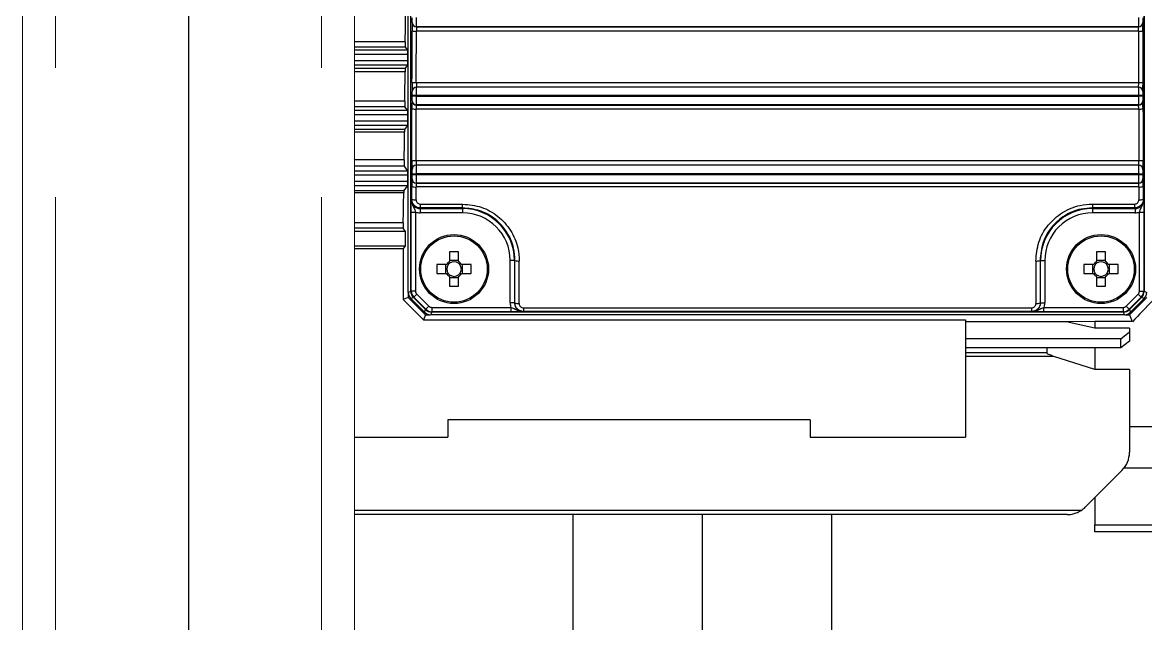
# Model space of a CAD drawing. Header units: centimetres. Extents: x 470464 to 524273, y 49611 to 59074.
# Drawn here: x 490395.19 to 490408.21, y 55520.12 to 55527.09 of the extents above; entities that cross this region are included whole.
import ezdxf

# ---------------------------------------------------------------- set-up
doc = ezdxf.new("R2010")
doc.units = ezdxf.units.CM
doc.header["$MEASUREMENT"] = 0
doc.linetypes.add('ACAD_ISO02W100', pattern=[15, 12, -3])
doc.linetypes.add('CENTER', pattern=[50.8, 31.75, -6.35, 6.35, -6.35])
doc.layers.add('AAA_GÖRÜNMEZ', color=6, linetype='ACAD_ISO02W100', lineweight=9)
doc.layers.add('AAA_LEVHA', color=255, linetype='Continuous', lineweight=20)
doc.layers.add('EKSEN', color=2, linetype='CENTER')
doc.layers.add('vinç', color=7, linetype='Continuous')

# ---------------------------------------------------------------- blocks, each defined once
blk = doc.blocks.new('JKKÖGÖ')
at = {"color": 2, "linetype": 'Continuous', "lineweight": 25}
for p, q in [((-34253.7, 51109.85), (-34253.7, 51115.85)), ((-34248.9, 51115.85), (-34248.9, 51109.22)), ((-34242.31, 51105.85), (-34242.31, 51115.85)), ((-34241.48, 51115.85), (-34241.48, 51105.85)), ((-34269.4, 51111.55), (-34349.57, 51111.55)), ((-34349.57, 51111.55), (-34269.4, 51111.55)), ((-34300.58, 51111.39), (-34300.56, 51111.4)), ((-34292.09, 51111.39), (-34292.02, 51111.39)), ((-34291.51, 51111.4), (-34291.49, 51111.4)), ((-34283.02, 51111.41), (-34282.95, 51111.41)), ((-34283.02, 51110.91), (-34283.02, 51111.41)), ((-34282.95, 51110.91), (-34282.95, 51111.41)), ((-34282.45, 51111.41), (-34282.44, 51111.42)), ((-34280.07, 51111.44), (-34280, 51111.49)), ((-34278.59, 51111.5), (-34269.42, 51111.5)), ((-34278.59, 51111), (-34278.59, 51111.5)), ((-34269.42, 51111.5), (-34269.4, 51111.55)), ((-34269.42, 51111), (-34269.42, 51111.5)), ((-34269.4, 51111.55), (-34269.27, 51111.85)), ((-34269.4, 51111.55), (-34269.4, 51111.55)), ((-34269.06, 51110.86), (-34268.71, 51111.21)), ((-34268.69, 51111.26), (-34268.71, 51111.21)), ((-34268.71, 51111.21), (-34267.32, 51109.82)), ((-34268.57, 51111.56), (-34268.69, 51111.26)), ((-34268.69, 51111.26), (-34267.28, 51109.84)), ((-34268.69, 51111.26), (-34267.27, 51109.84)), ((-34268.69, 51111.26), (-34268.69, 51111.26)), ((-34266.68, 51109.85), (-34268.68, 51111.85)), ((-34268.57, 51111.56), (-34266.97, 51109.97)), ((-34300.06, 51110.9), (-34300.09, 51110.89)), ((-34300.09, 51110.89), (-34300.09, 51027.21)), ((-34300.06, 51027.2), (-34300.06, 51110.9)), ((-34299.58, 51110.91), (-34299.58, 51027.19)), ((-34293.6, 51027.18), (-34293.6, 51110.92)), ((-34293.07, 51110.9), (-34293.07, 51027.2)), ((-34292.04, 51110.89), (-34292.11, 51110.89)), ((-34292.11, 51110.89), (-34292.11, 51027.21)), ((-34292.04, 51027.21), (-34292.04, 51110.89)), ((-34291.01, 51110.9), (-34291.01, 51027.2)), ((-34290.99, 51110.9), (-34291.01, 51110.9)), ((-34290.99, 51027.19), (-34290.99, 51110.9)), ((-34290.53, 51110.92), (-34290.53, 51027.18)), ((-34284.56, 51027.17), (-34284.56, 51110.93)), ((-34284.02, 51110.91), (-34284.02, 51027.18)), ((-34283.02, 51110.91), (-34283.02, 51027.19)), ((-34282.95, 51110.91), (-34283.02, 51110.91)), ((-34282.95, 51027.19), (-34282.95, 51110.91)), ((-34281.94, 51110.92), (-34281.95, 51110.91)), ((-34281.95, 51110.91), (-34281.95, 51027.18)), ((-34281.94, 51027.18), (-34281.94, 51110.92)), ((-34281.5, 51110.94), (-34281.5, 51027.16)), ((-34279.51, 51105.55), (-34279.51, 51110.44)), ((-34279.51, 51110.44), (-34279.07, 51110.44)), ((-34279, 51110.49), (-34279.07, 51110.44)), ((-34279.07, 51110.44), (-34279.07, 51105.55)), ((-34279, 51105.55), (-34279, 51110.49)), ((-34279, 51110.49), (-34278.5, 51110.49)), ((-34269.42, 51111), (-34278.59, 51111)), ((-34278.5, 51110.49), (-34278.5, 51105.55)), ((-34267.68, 51109.47), (-34269.06, 51110.86)), ((-34267.68, 51109.47), (-34267.32, 51109.82)), ((-34267.32, 51109.82), (-34267.28, 51109.84)), ((-34267.28, 51109.84), (-34267.27, 51109.84)), ((-34267.27, 51109.84), (-34266.97, 51109.97)), ((-34266.68, 51109.85), (-34265.88, 51110.18)), ((-34266.68, 51109.37), (-34266.68, 51109.85)), ((-34265.88, 51110.18), (-34265.88, 51105.85)), ((-34265.12, 51109.85), (-34265.12, 51105.85)), ((-34265.12, 51109.85), (-34264.71, 51109.85)), ((-34263.9, 51108.85), (-34264.71, 51109.85)), ((-34264.71, 51109.85), (-34263.61, 51109.85)), ((-34263.61, 51109.85), (-34262.85, 51108.85)), ((-34260.32, 51109.85), (-34260.32, 51105.85)), ((-34260.32, 51109.85), (-34250.73, 51109.85)), ((-34272.5, 51108.53), (-34272.5, 51107.42)), ((-34271.47, 51107.42), (-34271.47, 51108.53)), ((-34267.53, 51099.94), (-34267.53, 51109.12)), ((-34267.53, 51109.12), (-34267.03, 51109.12)), ((-34266.98, 51109.13), (-34267.03, 51109.12)), ((-34267.03, 51109.12), (-34267.03, 51099.94)), ((-34266.68, 51109.26), (-34266.98, 51109.14)), ((-34266.98, 51109.14), (-34266.98, 51028.96)), ((-34266.98, 51109.14), (-34266.98, 51109.14)), ((-34266.98, 51109.13), (-34266.98, 51028.96)), ((-34266.68, 51109.26), (-34266.68, 51028.84)), ((-34263.9, 51108.85), (-34263.9, 51090.85)), ((-34262.85, 51108.85), (-34263.9, 51108.85)), ((-34262.85, 51108.85), (-34262.85, 51090.85)), ((-34248.61, 51108.97), (-34244.36, 51104.73)), ((-34271.47, 51107.53), (-34272.5, 51107.53)), ((-34272.85, 51107.06), (-34273.97, 51107.06)), ((-34273.97, 51106.03), (-34272.85, 51106.03)), ((-34272.97, 51107.06), (-34272.97, 51106.03)), ((-34270, 51107.06), (-34271.12, 51107.06)), ((-34271.12, 51106.03), (-34270, 51106.03)), ((-34271, 51106.03), (-34271, 51107.06)), ((-34265.88, 51105.85), (-34265.84, 51102.51)), ((-34265.88, 51105.85), (-34265.12, 51105.85)), ((-34265.12, 51105.85), (-34265.84, 51102.51)), ((-34262.85, 51105.85), (-34260.32, 51105.85)), ((-34260.32, 51105.85), (-34261.85, 51101.08)), ((-34245.48, 51105.85), (-34242.31, 51105.85)), ((-34241.48, 51105.85), (-34242.31, 51105.85)), ((-34279.51, 51105.55), (-34279.07, 51105.55)), ((-34279, 51105.55), (-34279.07, 51105.55)), ((-34279, 51105.55), (-34278.5, 51105.55)), ((-34272.5, 51105.68), (-34272.5, 51104.56)), ((-34272.5, 51105.57), (-34271.47, 51105.57)), ((-34271.47, 51104.56), (-34271.47, 51105.68)), ((-34243.97, 51104.24), (-34243.97, 51020.03)), ((-34265.84, 51102.51), (-34265.84, 51090.85)), ((-34243.49, 51102.61), (-34243.49, 51020.03)), ((-34261.85, 51101.08), (-34261.85, 51090.85)), ((-34272.98, 51099.54), (-34272.98, 51100.04)), ((-34272.98, 51100.04), (-34268.05, 51100.04)), ((-34272.98, 51099.54), (-34272.98, 51099.48)), ((-34268.05, 51099.54), (-34272.98, 51099.54)), ((-34268.07, 51099.5), (-34268.05, 51099.54)), ((-34268.05, 51099.54), (-34268.05, 51100.04)), ((-34267.03, 51099.94), (-34267.53, 51099.94)), ((-34262.85, 51100.25), (-34262.26, 51100.25)), ((-34262.26, 51100.25), (-34262.26, 51090.85)), ((-34267.48, 51039.59), (-34267.48, 51098.51)), ((-34267.48, 51098.51), (-34267.07, 51098.51)), ((-34267.05, 51098.54), (-34267.07, 51098.51)), ((-34267.07, 51098.51), (-34267.07, 51039.59)), ((-34266.08, 51028), (-34266.08, 51090.85)), ((-34266.08, 51090.85), (-34252.48, 51090.85)), ((-34252.48, 51072.85), (-34252.48, 51090.85)), ((-33837.23, 51075.35), (-34243.49, 51075.35)), ((-34254.48, 51072.85), (-34252.48, 51072.85)), ((-34254.48, 51072.85), (-34254.48, 51030.85)), ((-33837.23, 51060.35), (-34243.49, 51060.35)), ((-33937.23, 51045.35), (-34243.49, 51045.35)), ((-34267.48, 51039.59), (-34267.07, 51039.59)), ((-34267.07, 51039.59), (-34267.05, 51039.56)), ((-34272.98, 51038.56), (-34272.98, 51038.61)), ((-34272.98, 51038.56), (-34268.05, 51038.56)), ((-34272.98, 51038.56), (-34272.98, 51038.06)), ((-34268.05, 51038.56), (-34268.07, 51038.59)), ((-34268.05, 51038.56), (-34268.05, 51038.06)), ((-34267.53, 51038.15), (-34267.03, 51038.15)), ((-34267.53, 51028.98), (-34267.53, 51038.15)), ((-34267.03, 51038.15), (-34267.03, 51028.98)), ((-34268.05, 51038.06), (-34272.98, 51038.06)), ((-34272.5, 51033.53), (-34272.5, 51032.42)), ((-34271.47, 51032.42), (-34271.47, 51033.53)), ((-34279.51, 51027.66), (-34279.51, 51032.55)), ((-34279.07, 51032.55), (-34279.51, 51032.55)), ((-34279.07, 51032.55), (-34279.07, 51027.66)), ((-34279, 51032.55), (-34279.07, 51032.55)), ((-34279, 51027.61), (-34279, 51032.55)), ((-34279, 51032.55), (-34278.5, 51032.55)), ((-34278.5, 51032.55), (-34278.5, 51027.61)), ((-34272.85, 51032.06), (-34273.97, 51032.06)), ((-34272.97, 51032.06), (-34272.97, 51031.03)), ((-34271.47, 51032.53), (-34272.5, 51032.53)), ((-34270, 51032.06), (-34271.12, 51032.06)), ((-34271, 51031.03), (-34271, 51032.06)), ((-34273.97, 51031.03), (-34272.85, 51031.03)), ((-34272.5, 51030.68), (-34272.5, 51029.56)), ((-34272.5, 51030.57), (-34271.47, 51030.57)), ((-34271.47, 51029.56), (-34271.47, 51030.68)), ((-34271.12, 51031.03), (-34270, 51031.03)), ((-34254.48, 51030.85), (-34252.48, 51030.85)), ((-34252.48, 51020.03), (-34252.48, 51030.85)), ((-34269.06, 51027.24), (-34267.68, 51028.63)), ((-34267.32, 51028.27), (-34268.71, 51026.89)), ((-34267.28, 51028.26), (-34268.69, 51026.84)), ((-34267.27, 51028.25), (-34268.69, 51026.84)), ((-34268.68, 51026.25), (-34266.68, 51028.25)), ((-34266.97, 51028.13), (-34268.57, 51026.54)), ((-34268.44, 51025.65), (-34266.08, 51028)), ((-34267.68, 51028.63), (-34267.32, 51028.27)), ((-34267.53, 51028.98), (-34267.03, 51028.98)), ((-34267.28, 51028.26), (-34267.32, 51028.27)), ((-34267.28, 51028.26), (-34267.27, 51028.25)), ((-34266.97, 51028.13), (-34267.27, 51028.25)), ((-34267.03, 51028.98), (-34266.98, 51028.96)), ((-34266.98, 51028.96), (-34266.68, 51028.84)), ((-34266.98, 51028.96), (-34266.98, 51028.96)), ((-34266.68, 51028.25), (-34266.68, 51028.73)), ((-34266.68, 51028.25), (-34266.08, 51028)), ((-34269.4, 51026.55), (-34349.57, 51026.55)), ((-34269.4, 51026.54), (-34349.57, 51026.54)), ((-34300.56, 51026.7), (-34300.58, 51026.71)), ((-34300.09, 51027.21), (-34300.06, 51027.2)), ((-34292.11, 51027.21), (-34292.04, 51027.21)), ((-34292.02, 51026.71), (-34292.09, 51026.71)), ((-34291.49, 51026.69), (-34291.51, 51026.7)), ((-34291.01, 51027.2), (-34290.99, 51027.19)), ((-34283.02, 51026.69), (-34283.02, 51027.19)), ((-34283.02, 51027.19), (-34282.95, 51027.19)), ((-34282.95, 51026.69), (-34283.02, 51026.69)), ((-34282.95, 51026.69), (-34282.95, 51027.19)), ((-34282.44, 51026.68), (-34282.45, 51026.68)), ((-34281.95, 51027.18), (-34281.94, 51027.18)), ((-34280, 51026.61), (-34280.07, 51026.66)), ((-34279.07, 51027.66), (-34279.51, 51027.66)), ((-34279.07, 51027.66), (-34279, 51027.61)), ((-34279, 51027.61), (-34278.5, 51027.61)), ((-34278.59, 51026.59), (-34278.59, 51027.09)), ((-34278.59, 51027.09), (-34269.42, 51027.09)), ((-34269.42, 51026.59), (-34278.59, 51026.59)), ((-34269.42, 51027.09), (-34269.42, 51026.59)), ((-34269.4, 51026.55), (-34269.42, 51026.59)), ((-34269.4, 51026.54), (-34269.4, 51026.55)), ((-34269.27, 51026.24), (-34269.4, 51026.54)), ((-34269.06, 51027.24), (-34268.71, 51026.89)), ((-34268.71, 51026.89), (-34268.69, 51026.84)), ((-34268.69, 51026.84), (-34268.57, 51026.54)), ((-34268.69, 51026.84), (-34268.69, 51026.84)), ((-34269.27, 51026.24), (-34349.7, 51026.24)), ((-34298.33, 51025.9), (-34298.33, 51020.03)), ((-34297.35, 51026.18), (-34297.73, 51025.91)), ((-34297.73, 51025.91), (-34297.73, 51020.03)), ((-34297.35, 51026.18), (-34297.35, 51020.03)), ((-34296.12, 51026.2), (-34296.85, 51026.2)), ((-34296.85, 51026.2), (-34296.85, 51020.03)), ((-34296.12, 51026.2), (-34296.12, 51020.03)), ((-34295.24, 51025.89), (-34295.62, 51026.18)), ((-34295.62, 51026.18), (-34295.62, 51020.03)), ((-34295.24, 51025.89), (-34295.24, 51020.03)), ((-34294.87, 51025.88), (-34294.87, 51020.03)), ((-34291.47, 51025.85), (-34291.47, 51020.03)), ((-34290.35, 51026.18), (-34290.8, 51025.86)), ((-34290.8, 51025.86), (-34290.8, 51020.03)), ((-34290.35, 51026.18), (-34290.35, 51020.03)), ((-34289.12, 51026.2), (-34289.85, 51026.2)), ((-34289.85, 51026.2), (-34289.85, 51020.03)), ((-34289.12, 51026.2), (-34289.12, 51020.03)), ((-34288.16, 51025.83), (-34288.62, 51026.18)), ((-34288.62, 51026.18), (-34288.62, 51020.03)), ((-34288.16, 51025.83), (-34288.16, 51020.03)), ((-34287.86, 51025.81), (-34287.86, 51020.03)), ((-34284.64, 51025.77), (-34284.64, 51020.03)), ((-34283.35, 51026.18), (-34283.92, 51025.79)), ((-34283.92, 51025.79), (-34283.92, 51020.03)), ((-34283.35, 51026.18), (-34283.35, 51020.03)), ((-34282.12, 51026.2), (-34282.85, 51026.2)), ((-34282.85, 51026.2), (-34282.85, 51020.03)), ((-34282.12, 51026.2), (-34282.12, 51020.03)), ((-34281.06, 51025.73), (-34281.62, 51026.18)), ((-34281.62, 51026.18), (-34281.62, 51020.03)), ((-34281.06, 51025.73), (-34281.06, 51020.03)), ((-34280.81, 51025.72), (-34280.81, 51020.03)), ((-34277.34, 51025.66), (-34277.34, 51020.03)), ((-34276.33, 51025.93), (-34276.71, 51025.67)), ((-34276.71, 51025.67), (-34276.71, 51020.03)), ((-34274.63, 51025.93), (-34276.33, 51025.93)), ((-34276.33, 51025.93), (-34276.33, 51020.03)), ((-34274.31, 51025.65), (-34274.63, 51025.93)), ((-34274.63, 51025.93), (-34274.63, 51020.03)), ((-34274.31, 51025.65), (-34268.44, 51025.65)), ((-34274.31, 51025.65), (-34274.31, 51020.03)), ((-34269.17, 51026.25), (-34268.68, 51026.25)), ((-34268.68, 51026.25), (-34268.44, 51025.65))]:
    blk.add_line(p, q, dxfattribs=at)
for centre, radius in [((-34271.98, 51106.55), 4), ((-34271.98, 51106.55), 3.85), ((-34271.98, 51031.55), 4), ((-34271.98, 51031.55), 3.85)]:
    blk.add_circle(centre, radius, dxfattribs=at)
for centre, radius, start, end in [((-34300.59, 51110.89), 0.5, 359.9697, 89.7243), ((-34300.56, 51110.9), 0.5, 359.9697, 89.7243), ((-34303.01, 51111.03), 3.43, 358.0014, 6.366), ((-34295.76, 51111.04), 2.16, 356.8261, 10.1714), ((-34292.57, 51110.9), 0.5, 90.0423, 179.9736), ((-34288.37, 51111.01), 3.74, 174.1705, 181.8313), ((-34288.3, 51111.01), 3.74, 174.1705, 181.8313), ((-34291.51, 51110.9), 0.5, 0.0162, 89.8528), ((-34291.49, 51110.9), 0.5, 0.0162, 89.8528), ((-34292.34, 51111.04), 1.81, 356.2363, 12.1127), ((-34285.96, 51111.05), 1.4, 355.1318, 15.8289), ((-34283.52, 51110.91), 0.5, 90.1299, 179.9796), ((-34282.45, 51110.91), 0.5, 0.0278, 89.946), ((-34282.44, 51110.92), 0.5, 0.0278, 89.946), ((-34282.74, 51111.05), 1.25, 354.5865, 17.7139), ((-34281.21, 51111.06), 1.2, 354.3296, 18.616), ((-34269.42, 51110.5), 1, 45.0036, 89.9964), ((-34269.4, 51110.55), 1, 45.0009, 89.9991), ((-34268.03, 51109.12), 1, 0.0036, 44.9964), ((-34267.98, 51109.14), 1, 0.0009, 44.9991), ((-34250.73, 51106.85), 3, 45, 90), ((-34271.98, 51094.16), 14.38, 87.9477, 92.0523), ((-34271.98, 51106.55), 1.01, 120.6869, 149.3131), ((-34271.98, 51106.55), 0.851, 127.2411, 142.7589), ((-34271.98, 51106.55), 0.851, 52.7589, 127.2411), ((-34271.98, 51106.55), 1.01, 30.6869, 59.3131), ((-34271.98, 51106.55), 0.851, 37.2411, 52.7589), ((-34259.6, 51106.55), 14.38, 177.9477, 182.0523), ((-34271.98, 51106.55), 1.01, 210.6869, 239.3131), ((-34271.98, 51106.55), 0.851, 142.7589, 217.2411), ((-34271.98, 51106.55), 0.851, 217.2411, 232.7589), ((-34271.98, 51106.55), 0.851, 232.7589, 307.2411), ((-34271.98, 51106.55), 1.01, 300.6869, 329.3131), ((-34271.98, 51106.55), 0.851, 307.2411, 322.7589), ((-34271.98, 51106.55), 0.851, 322.7589, 37.2411), ((-34284.37, 51106.55), 14.38, 357.9477, 2.0523), ((-34272.98, 51105.55), 6.01, 180, 270), ((-34272.98, 51105.55), 5.51, 180, 270), ((-34271.98, 51118.94), 14.38, 267.9477, 272.0523), ((-34246.48, 51102.61), 3, 32.9496, 45), ((-34273.91, 51099.1), 1, 353.4384, 22.593), ((-34268.88, 51099.12), 0.899, 352.7213, 25.4364), ((-34272.98, 51032.55), 6.01, 90, 180), ((-34273.91, 51039), 1, 337.407, 6.5616), ((-34268.88, 51038.98), 0.899, 334.5636, 7.2787), ((-34272.98, 51032.55), 5.51, 90, 180), ((-34271.98, 51019.16), 14.38, 87.9477, 92.0523), ((-34259.6, 51031.55), 14.38, 177.9477, 182.0523), ((-34271.98, 51031.55), 1.01, 120.6869, 149.3131), ((-34271.98, 51031.55), 0.851, 142.7589, 217.2411), ((-34271.98, 51031.55), 0.851, 127.2411, 142.7589), ((-34271.98, 51031.55), 0.851, 52.7589, 127.2411), ((-34271.98, 51031.55), 1.01, 30.6869, 59.3131), ((-34271.98, 51031.55), 0.851, 37.2411, 52.7589), ((-34271.98, 51031.55), 0.851, 322.7589, 37.2411), ((-34284.37, 51031.55), 14.38, 357.9477, 2.0523), ((-34271.98, 51031.55), 1.01, 210.6869, 239.3131), ((-34271.98, 51031.55), 0.851, 217.2411, 232.7589), ((-34271.98, 51031.55), 0.851, 232.7589, 307.2411), ((-34271.98, 51031.55), 1.01, 300.6869, 329.3131), ((-34271.98, 51031.55), 0.851, 307.2411, 322.7589), ((-34271.98, 51043.94), 14.38, 267.9477, 272.0523), ((-34268.03, 51028.98), 1, 315.0036, 359.9964), ((-34267.98, 51028.96), 1, 315.0009, 359.9991), ((-34300.59, 51027.21), 0.5, 270.2757, 0.0303), ((-34300.56, 51027.2), 0.5, 270.2757, 0.0303), ((-34303.01, 51027.07), 3.43, 353.634, 1.9986), ((-34295.76, 51027.06), 2.16, 349.8286, 3.1739), ((-34292.57, 51027.2), 0.5, 180.0264, 269.9577), ((-34288.37, 51027.09), 3.74, 178.1687, 185.8295), ((-34288.3, 51027.09), 3.74, 178.1687, 185.8295), ((-34291.51, 51027.2), 0.5, 270.1472, 359.9838), ((-34291.49, 51027.19), 0.5, 270.1472, 359.9838), ((-34292.34, 51027.06), 1.81, 347.8873, 3.7637), ((-34285.96, 51027.05), 1.4, 344.1711, 4.8682), ((-34283.52, 51027.18), 0.5, 180.0204, 269.8701), ((-34282.45, 51027.18), 0.5, 270.054, 359.9722), ((-34282.44, 51027.18), 0.5, 270.054, 359.9722), ((-34282.74, 51027.04), 1.25, 342.2861, 5.4135), ((-34281.21, 51027.04), 1.2, 341.384, 5.6704), ((-34269.42, 51027.59), 1, 270.0036, 314.9964), ((-34269.4, 51027.54), 1, 270.0009, 314.9991)]:
    blk.add_arc(centre, radius, start, end, dxfattribs=at)
for centre, major_axis, ratio, start_param, end_param in [((-34309.48, 51155.17), (57.24, -57.28), 0.01851, 5.53183, 5.596897), ((-34301.08, 51111.39), (0.5, 0), 0.017455, 4.642576, 6.178466), ((-34299.56, 51111.39), (1, 0), 0.017455, 1.608931, 3.036873), ((-34309.48, 51115.93), (259.29, 0), 0.017455, 4.750524, 4.773558), ((-34293.57, 51111.4), (1, 0), 0.017455, 0.029308, 1.631966), ((-34292.07, 51111.4), (0.5, 0), 0.017455, 3.170901, 4.677482), ((-34292.01, 51111.4), (0.5, 0), 0.017455, 4.677482, 6.213372), ((-34290.49, 51111.4), (1, 0), 0.017455, 1.643838, 3.071779), ((-34309.48, 51115.93), (259.29, 0), 0.017455, 4.785431, 4.808465), ((-34284.52, 51111.41), (1, 0), 0.017455, 0.064215, 1.666872), ((-34283.02, 51111.41), (0.5, 0), 0.017455, 3.205807, 4.712389), ((-34282.95, 51111.41), (0.5, 0), 0.017455, 4.712389, 6.248279), ((-34281.44, 51111.42), (1, 0), 0.017455, 1.678745, 3.106686), ((-34309.48, 51115.93), (259.29, 0), 0.017455, 4.820337, 4.826071), ((-34280, 51110.49), (0.833, 0.555), 0.999011, 5.69547, 7.265809), ((-34269.4, 51110.55), (0.383, 0.924), 0.999822, 5.890549, 6.675821), ((-34269.27, 51110.85), (-0.383, -0.924), 0.999955, 2.748909, 3.534276), ((-34301.08, 51110.89), (1, 0), 0.008728, 4.642576, 6.178466), ((-34299.56, 51110.89), (0.5, 0), 0.03491, 1.608931, 3.036873), ((-34309.48, 51115.43), (259.79, 0), 0.017421, 4.750524, 4.773558), ((-34293.57, 51110.9), (0.5, 0), 0.03491, 0.029308, 1.631966), ((-34292.07, 51110.9), (1, 0), 0.008728, 3.170901, 4.677482), ((-34292.01, 51110.9), (1, 0), 0.008728, 4.677482, 6.213372), ((-34290.49, 51110.9), (0.5, 0), 0.03491, 1.643838, 3.071779), ((-34309.48, 51115.43), (259.79, 0), 0.017421, 4.785431, 4.808465), ((-34284.52, 51110.91), (0.5, 0), 0.03491, 0.064215, 1.666872), ((-34283.02, 51110.91), (1, 0), 0.008728, 3.205807, 4.712389), ((-34282.95, 51110.91), (1, 0), 0.008728, 4.712389, 6.248279), ((-34281.44, 51110.92), (0.5, 0), 0.03491, 1.678745, 3.106686), ((-34309.48, 51115.43), (259.79, 0), 0.017421, 4.820337, 4.826071), ((-34280, 51110.49), (-1.25, -0.83), 0.999505, 2.553877, 2.905625), ((-34269.42, 51110.5), (0.191, 0.462), 0.999822, 5.890549, 6.675821), ((-34267.99, 51109.13), (-0.924, -0.383), 0.999822, 2.748957, 3.534229), ((-34267.68, 51109.26), (-0.924, -0.383), 0.999955, 2.748909, 3.534276), ((-34268.03, 51109.12), (-0.462, -0.191), 0.999822, 2.748957, 3.534229), ((-34309.48, 51106.21), (259.29, 0), 0.026186, 4.853629, 4.872817), ((-34268.05, 51098.54), (-0.83, -1.25), 0.999505, 3.37756, 3.729308), ((-34268.05, 51098.54), (-0.555, -0.833), 0.999011, 2.158969, 3.729308), ((-34309.48, 51105.71), (259.79, 0), 0.026136, 4.853629, 4.872817), ((-34268.05, 51039.56), (0.555, -0.833), 0.999011, 5.69547, 7.265809), ((-34309.48, 51031.89), (259.29, 0), 0.026186, 1.410368, 1.429556), ((-34309.48, 51032.39), (259.79, 0), 0.026136, 1.410368, 1.429556), ((-34268.05, 51039.56), (-0.83, 1.25), 0.999505, 2.553877, 2.905625), ((-34268.03, 51028.98), (0.462, -0.191), 0.999822, 5.890549, 6.675821), ((-34267.99, 51028.96), (0.924, -0.383), 0.999822, 5.890549, 6.675821), ((-34267.68, 51028.84), (-0.924, 0.383), 0.999955, 2.748909, 3.534276), ((-34301.08, 51027.2), (1, 0), 0.008728, 0.10472, 1.640609), ((-34301.08, 51026.7), (0.5, 0), 0.017455, 0.10472, 1.640609), ((-34299.56, 51026.7), (1, 0), 0.017455, 3.246312, 4.674254), ((-34299.56, 51027.2), (0.5, 0), 0.03491, 3.246312, 4.674254), ((-34309.48, 51022.16), (259.29, 0), 0.017455, 1.509627, 1.532661), ((-34309.48, 51022.66), (259.79, 0), 0.017421, 1.509627, 1.532661), ((-34293.57, 51026.7), (1, 0), 0.017455, 4.651219, 6.253877), ((-34293.57, 51027.2), (0.5, 0), 0.03491, 4.651219, 6.253877), ((-34292.07, 51027.2), (1, 0), 0.008728, 1.605703, 3.112285), ((-34292.07, 51026.7), (0.5, 0), 0.017455, 1.605703, 3.112285), ((-34292.01, 51027.2), (1, 0), 0.008728, 0.069813, 1.605703), ((-34292.01, 51026.7), (0.5, 0), 0.017455, 0.069813, 1.605703), ((-34290.49, 51026.69), (1, 0), 0.017455, 3.211406, 4.639347), ((-34290.49, 51027.19), (0.5, 0), 0.03491, 3.211406, 4.639347), ((-34309.48, 51022.16), (259.29, 0), 0.017455, 1.47472, 1.497755), ((-34309.48, 51022.66), (259.79, 0), 0.017421, 1.47472, 1.497755), ((-34284.52, 51026.68), (1, 0), 0.017455, 4.616313, 6.218971), ((-34284.52, 51027.18), (0.5, 0), 0.03491, 4.616313, 6.218971), ((-34283.02, 51027.18), (1, 0), 0.008728, 1.570796, 3.077378), ((-34283.02, 51026.68), (0.5, 0), 0.017455, 1.570796, 3.077378), ((-34282.95, 51027.18), (1, 0), 0.008728, 0.034907, 1.570796), ((-34282.95, 51026.68), (0.5, 0), 0.017455, 0.034907, 1.570796), ((-34281.44, 51026.68), (1, 0), 0.017455, 3.176499, 4.604441), ((-34281.44, 51027.18), (0.5, 0), 0.03491, 3.176499, 4.604441), ((-34309.48, 51022.16), (259.29, 0), 0.017455, 1.457114, 1.462848), ((-34309.48, 51022.66), (259.79, 0), 0.017421, 1.457114, 1.462848), ((-34280, 51027.61), (0.833, -0.555), 0.999011, 5.300561, 6.870901), ((-34280, 51027.61), (-1.25, 0.83), 0.999505, 3.37756, 3.729308), ((-34269.42, 51027.59), (-0.191, 0.462), 0.999822, 2.748957, 3.534229), ((-34269.4, 51027.55), (-0.383, 0.924), 0.999822, 2.748957, 3.534229), ((-34269.27, 51027.24), (-0.383, 0.924), 0.999955, 2.748909, 3.534276), ((-34309.48, 51024.47), (55.75, 0), 0.026186, 1.369319, 1.451403), ((-34298.23, 51025.91), (0.5, 0), 0.026186, 4.510912, 6.247095), ((-34296.85, 51026.18), (0.5, 0), 0.026186, 1.570796, 3.105497), ((-34296.12, 51026.18), (0.5, 0), 0.026186, 0.033722, 1.570797), ((-34294.74, 51025.89), (0.5, 0), 0.026186, 3.175314, 4.447147), ((-34309.48, 51024.47), (55.75, 0), 0.026186, 1.241661, 1.305554), ((-34291.3, 51025.86), (0.5, 0), 0.026186, 4.383254, 6.246531), ((-34289.85, 51026.18), (0.5, 0), 0.026186, 1.570796, 3.104945), ((-34289.12, 51026.18), (0.5, 0), 0.026186, 0.033159, 1.570795), ((-34287.67, 51025.83), (0.5, 0), 0.026186, 3.17475, 4.31403), ((-34309.48, 51024.47), (55.75, 0), 0.026186, 1.108911, 1.172436), ((-34284.42, 51025.79), (0.5, 0), 0.026186, 4.250503, 6.245963), ((-34282.85, 51026.18), (0.5, 0), 0.026186, 1.570796, 3.104364), ((-34282.12, 51026.18), (0.5, 0), 0.026186, 0.032591, 1.570795), ((-34280.56, 51025.73), (0.5, 0), 0.026186, 3.174186, 4.172201), ((-34309.48, 51024.47), (55.75, 0), 0.026186, 0.956307, 1.030607), ((-34277.11, 51025.67), (0.4, 0), 0.026186, 4.0979, 6.245963)]:
    blk.add_ellipse(centre, major_axis=major_axis, ratio=ratio, start_param=start_param, end_param=end_param, dxfattribs=at)
for points, knots in [([(-34280.07, 51111.44), (-34279.96, 51111.43), (-34279.73, 51111.4), (-34279.43, 51111.23), (-34279.2, 51110.97), (-34279.09, 51110.69), (-34279.08, 51110.51), (-34279.07, 51110.44)], [0, 0, 0, 0, 0.216405, 0.433275, 0.649438, 0.863869, 1, 1, 1, 1]), ([(-34280, 51111.49), (-34280, 51111.49), (-34279.94, 51111.49), (-34279.76, 51111.49), (-34279.45, 51111.5), (-34279, 51111.5), (-34278.73, 51111.5), (-34278.59, 51111.5)], [0, 0, 0, 0, 0.003542, 0.154386, 0.540249, 0.769622, 1, 1, 1, 1]), ([(-34278.59, 51111), (-34278.67, 51111.03), (-34278.85, 51111.09), (-34279.2, 51111.27), (-34279.57, 51111.45), (-34279.89, 51111.49), (-34280, 51111.49), (-34280, 51111.49)], [0, 0, 0, 0, 0.162018, 0.354554, 0.790582, 0.995844, 1, 1, 1, 1]), ([(-34279.51, 51110.44), (-34279.52, 51110.47), (-34279.52, 51110.57), (-34279.58, 51110.71), (-34279.69, 51110.83), (-34279.84, 51110.92), (-34279.96, 51110.93), (-34280.02, 51110.94)], [0, 0, 0, 0, 0.1355676, 0.3492741, 0.565246, 0.7826026, 1, 1, 1, 1]), ([(-34272.91, 51098.99), (-34273.66, 51099.06), (-34275.14, 51099.2), (-34277.13, 51100.33), (-34278.62, 51102.01), (-34279.4, 51103.86), (-34279.48, 51105.07), (-34279.51, 51105.55)], [0, 0, 0, 0, 0.216658, 0.433276, 0.648533, 0.862019, 1, 1, 1, 1]), ([(-34279.07, 51105.55), (-34279.04, 51105.11), (-34278.97, 51103.99), (-34278.25, 51102.28), (-34276.87, 51100.73), (-34275.04, 51099.68), (-34273.67, 51099.55), (-34272.98, 51099.48)], [0, 0, 0, 0, 0.138027, 0.351557, 0.566811, 0.783388, 1, 1, 1, 1]), ([(-34243.49, 51102.61), (-34243.49, 51102.61), (-34243.49, 51102.66), (-34243.5, 51103.02), (-34243.6, 51103.58), (-34243.86, 51104.05), (-34243.97, 51104.24)], [0, 0, 0, 0, 0.006089, 0.095912, 0.647289, 1, 1, 1, 1]), ([(-34261.85, 51101.08), (-34261.9, 51100.92), (-34261.98, 51100.69), (-34262.09, 51100.44), (-34262.16, 51100.33), (-34262.2, 51100.28), (-34262.24, 51100.25), (-34262.25, 51100.25), (-34262.26, 51100.25)], [0, 0, 0, 0, 0.493912, 0.741553, 0.826941, 0.912841, 0.962882, 1, 1, 1, 1]), ([(-34268.07, 51099.5), (-34267.95, 51099.49), (-34267.72, 51099.47), (-34267.42, 51099.3), (-34267.2, 51099.04), (-34267.08, 51098.76), (-34267.07, 51098.58), (-34267.07, 51098.51)], [0, 0, 0, 0, 0.2173549, 0.4355004, 0.6523908, 0.8664233, 1, 1, 1, 1]), ([(-34267.05, 51098.54), (-34267.05, 51098.54), (-34267.05, 51098.64), (-34267.08, 51098.97), (-34267.27, 51099.34), (-34267.44, 51099.68), (-34267.5, 51099.86), (-34267.53, 51099.94)], [0, 0, 0, 0, 0.004156, 0.209418, 0.645446, 0.837982, 1, 1, 1, 1]), ([(-34267.03, 51099.94), (-34267.03, 51099.81), (-34267.03, 51099.53), (-34267.03, 51099.08), (-34267.04, 51098.78), (-34267.04, 51098.59), (-34267.05, 51098.54), (-34267.05, 51098.54)], [0, 0, 0, 0, 0.230378, 0.459751, 0.845614, 0.996458, 1, 1, 1, 1]), ([(-34267.48, 51098.51), (-34267.49, 51098.54), (-34267.49, 51098.63), (-34267.55, 51098.77), (-34267.66, 51098.9), (-34267.82, 51098.99), (-34267.93, 51099), (-34267.99, 51099)], [0, 0, 0, 0, 0.13278, 0.34573, 0.562297, 0.781144, 1, 1, 1, 1]), ([(-34267.07, 51039.59), (-34267.08, 51039.48), (-34267.1, 51039.26), (-34267.27, 51038.96), (-34267.51, 51038.74), (-34267.79, 51038.61), (-34267.99, 51038.6), (-34268.07, 51038.59)], [0, 0, 0, 0, 0.211226, 0.422106, 0.633194, 0.846371, 1, 1, 1, 1]), ([(-34267.99, 51039.09), (-34267.95, 51039.1), (-34267.85, 51039.1), (-34267.71, 51039.16), (-34267.58, 51039.28), (-34267.5, 51039.42), (-34267.49, 51039.53), (-34267.48, 51039.59)], [0, 0, 0, 0, 0.154746, 0.368894, 0.579996, 0.790026, 1, 1, 1, 1]), ([(-34267.53, 51038.15), (-34267.5, 51038.23), (-34267.44, 51038.41), (-34267.27, 51038.76), (-34267.08, 51039.13), (-34267.05, 51039.46), (-34267.05, 51039.56), (-34267.05, 51039.56)], [0, 0, 0, 0, 0.162018, 0.354554, 0.790582, 0.995844, 1, 1, 1, 1]), ([(-34267.05, 51039.56), (-34267.05, 51039.56), (-34267.04, 51039.51), (-34267.04, 51039.32), (-34267.03, 51039.01), (-34267.03, 51038.57), (-34267.03, 51038.29), (-34267.03, 51038.15)], [0, 0, 0, 0, 0.003542, 0.1543858, 0.5402492, 0.7696221, 1, 1, 1, 1]), ([(-34279.51, 51032.55), (-34279.44, 51033.28), (-34279.3, 51034.75), (-34278.18, 51036.71), (-34276.52, 51038.19), (-34274.67, 51039), (-34273.42, 51039.08), (-34272.91, 51039.11)], [0, 0, 0, 0, 0.212019, 0.424105, 0.636852, 0.851036, 1, 1, 1, 1]), ([(-34272.98, 51038.61), (-34273.45, 51038.58), (-34274.6, 51038.51), (-34276.31, 51037.76), (-34277.84, 51036.39), (-34278.87, 51034.58), (-34279, 51033.23), (-34279.07, 51032.55)], [0, 0, 0, 0, 0.148935, 0.363073, 0.5758, 0.787915, 1, 1, 1, 1]), ([(-34279.07, 51027.66), (-34279.08, 51027.55), (-34279.1, 51027.32), (-34279.27, 51027.03), (-34279.52, 51026.8), (-34279.81, 51026.68), (-34279.99, 51026.66), (-34280.07, 51026.66)], [0, 0, 0, 0, 0.2125978, 0.424954, 0.6374987, 0.8514001, 1, 1, 1, 1]), ([(-34280.02, 51027.16), (-34279.98, 51027.16), (-34279.88, 51027.17), (-34279.74, 51027.23), (-34279.61, 51027.34), (-34279.53, 51027.49), (-34279.52, 51027.6), (-34279.51, 51027.66)], [0, 0, 0, 0, 0.149315, 0.363892, 0.576475, 0.78827, 1, 1, 1, 1]), ([(-34280, 51026.61), (-34280, 51026.61), (-34279.89, 51026.61), (-34279.57, 51026.65), (-34279.2, 51026.83), (-34278.85, 51027.01), (-34278.67, 51027.07), (-34278.59, 51027.09)], [0, 0, 0, 0, 0.004156, 0.2094176, 0.6454459, 0.8379819, 1, 1, 1, 1]), ([(-34278.59, 51026.59), (-34278.73, 51026.59), (-34279, 51026.59), (-34279.45, 51026.6), (-34279.76, 51026.6), (-34279.94, 51026.61), (-34280, 51026.61), (-34280, 51026.61)], [0, 0, 0, 0, 0.230378, 0.459751, 0.845614, 0.996458, 1, 1, 1, 1])]:
    blk.add_open_spline(points, degree=3, knots=knots, dxfattribs=at)
blk = doc.blocks.new('jtkjdkyufkkgfgyfjglo976')
at = {"layer": 'AAA_GÖRÜNMEZ', "color": 2, "ltscale": 5}
for p, q in [((28239.73, 23846.11), (34739.73, 23846.11)), ((28239.73, 23815.3), (34739.73, 23815.3))]:
    blk.add_line(p, q, dxfattribs=at)
at = {"layer": 'AAA_LEVHA', "color": 2}
blk.add_lwpolyline([(28239.73, 23849.96), (34739.73, 23849.96), (34739.73, 23811.44), (28239.73, 23811.44)], dxfattribs=at)
at = {"layer": 'EKSEN', "color": 2, "linetype": 'CENTER', "ltscale": 20}
blk.add_line((28239.73, 23830.7), (34739.73, 23830.7), dxfattribs=at)
blk = doc.blocks.new('ytrrytyıyrttrtrdffcfrfrrdftgyu')
at = {"color": 1, "xscale": 0.1, "yscale": 0.1, "zscale": 0.1}
blk.add_blockref('JKKÖGÖ', (397754.461, 71282.509), dxfattribs=at)
at = {"xscale": 0.1, "yscale": 0.1, "zscale": 0.1}
blk.add_blockref('jtkjdkyufkkgfgyfjglo976', (391217.457, 73999.516), dxfattribs=at)
blk = doc.blocks.new('KLJLKHŞKLJKŞJHIUHYGFRTDTRFJKLK')
at = {"layer": 'vinç', "color": 2}
blk.add_blockref('ytrrytyıyrttrtrdffcfrfrrdftgyu', (-5.5, -666), dxfattribs=at)

msp = doc.modelspace()

# ---------------------------------------------------------------- block references
at = {"layer": 'vinç', "color": 2, "rotation": 270}
msp.add_blockref('KLJLKHŞKLJKŞJHIUHYGFRTDTRFJKLK', (414680.531, 449845.993), dxfattribs=at)

doc.saveas('drawing.dxf')
